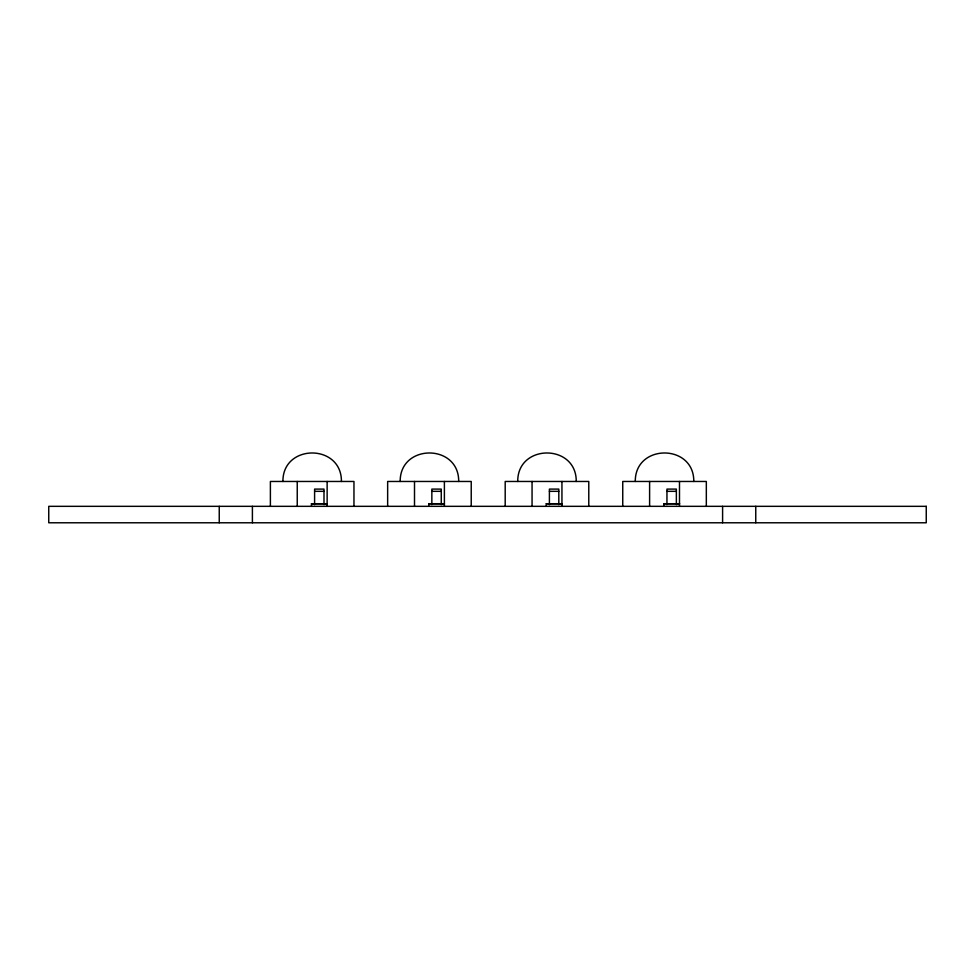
<?xml version="1.0" encoding="UTF-8"?>
<svg xmlns="http://www.w3.org/2000/svg" width="975" height="975" viewBox="0 0 975 975"><rect width="100%" height="100%" fill="white"/><g stroke="black" fill="none" stroke-linecap="round" stroke-linejoin="round"><path stroke-width="1.46" d="M282.921 481.467C282.531 443.491 341.811 443.491 341.421 481.467M400.189 481.467C399.799 443.491 459.079 443.491 458.689 481.467M517.737 481.467C517.347 443.491 576.627 443.491 576.237 481.467M635.286 481.467C634.896 443.491 694.176 443.491 693.786 481.467M311.464 503.722L327.125 503.722L311.464 503.722L311.464 506.33M428.72 503.722L444.393 503.722L428.72 503.722L428.732 506.33M546.268 503.722L561.941 503.722L546.268 503.722L546.268 506.33M663.817 503.722L679.49 503.722L663.817 503.722L663.817 506.33M314.596 491.327L323.992 491.327M431.852 491.327L441.261 491.327M549.4 491.327L558.809 491.327M666.949 491.327L676.358 491.327M676.358 503.892L679.49 503.99M558.809 503.892L561.941 503.99M441.261 503.892L444.393 503.99M323.992 503.892L327.125 503.99M755.759 506.33L755.759 522.783M722.597 506.33L722.597 522.783M706.327 506.33L706.327 481.467L622.745 481.467L622.745 506.33M679.49 481.467L679.49 506.33M676.358 504.648L676.358 489.097L666.949 489.097L666.949 504.648M649.606 481.467L649.606 506.33M588.778 506.33L588.778 481.467L505.196 481.467L505.196 506.33M561.941 481.467L561.941 506.33M558.809 504.648L558.809 489.097L549.4 489.097L549.4 504.648M532.058 481.467L532.058 506.33M471.23 506.33L471.23 481.467L387.648 481.467L387.648 506.33M444.393 481.467L444.393 506.33M441.261 504.648L441.261 489.097L431.852 489.097L431.852 504.648M414.509 481.467L414.509 506.33M353.962 506.33L353.962 481.467L270.392 481.467L270.392 506.33M327.137 481.467L327.137 506.33M323.992 504.648L323.992 489.097L314.596 489.097L314.596 504.648M297.241 481.467L297.241 506.33M252.403 506.33L252.403 522.783M219.241 506.33L219.241 522.783M926.25 506.33L48.75 506.33L48.75 522.783L926.25 522.783L926.25 506.33"/></g></svg>
